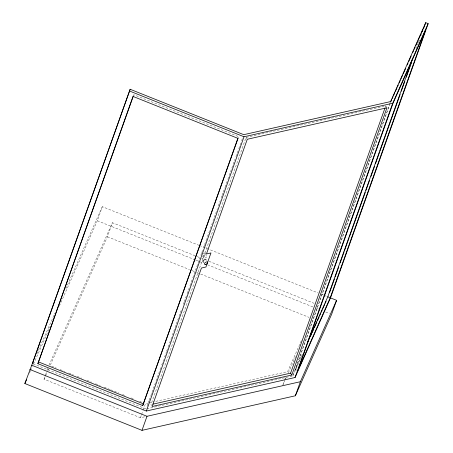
<?xml version="1.0" encoding="UTF-8"?>
<svg xmlns="http://www.w3.org/2000/svg" width="453" height="453" viewBox="0 0 453 453"><rect width="100%" height="100%" fill="white"/><g stroke="black" fill="none" stroke-linecap="round" stroke-linejoin="round"><path stroke-width="0.34" stroke-dasharray="2.27 1.7" d="M59.349 306.018L97.304 220.753L102.31 206.687L198.776 245.243M144.592 416.817L140.453 417.751L44.02 379.212L45.385 375.373M45.611 374.733L46.976 370.899M47.203 370.26L47.888 368.34M50.328 365.033L107.418 236.777L112.423 222.717L196.528 256.33M140.453 417.751L141.364 415.197M141.591 414.557L142.955 410.718M143.182 410.078L145.458 403.685L148.222 403.068M147.049 406.273L148.946 400.95M149.179 400.282L150.606 396.29M150.843 395.622L151.789 392.961M152.027 392.292L160.798 367.666M161.744 364.999L163.641 359.676M164.586 357.015L166.483 351.687M166.721 351.024L169.331 343.697M169.569 343.034L172.174 335.713M172.412 335.044L181.183 310.413M183.318 304.422L184.026 302.428M184.263 301.76L186.868 294.439M187.106 293.77L189.716 286.449M189.954 285.786L192.559 278.465M192.797 277.797L199.909 257.825M200.855 255.164L201.568 253.165M201.806 252.502L202.751 249.835M203.703 247.174L204.411 245.181M204.648 244.512L207.259 237.191M207.491 236.523L210.101 229.201M210.339 228.533L217.451 208.567M218.397 205.9L220.294 200.577M221.24 197.916L221.953 195.917M222.191 195.249L223.136 192.587M223.374 191.925L224.796 187.927M225.033 187.265L227.644 179.943M227.876 179.275L234.988 159.303M235.939 156.642L237.836 151.313M238.782 148.652L240.679 143.329M241.625 140.668L242.338 138.669M386.936 107.791L385.746 105.906L246.092 137.384L150.934 404.614L151.529 405.56M283.046 384.433L284.41 380.599M284.637 379.959L285.549 377.4M385.271 107.236L385.746 105.906M146.789 408.782L292.915 375.843L389.393 104.909M389.631 104.241L390.344 102.248M296.585 370.124L295.367 369.637L390.05 103.743M416.069 48.884L419.155 40.221M418.6 42.622L419.789 39.292M421.211 35.3L421.681 33.969M133.284 95.866L133.788 94.734L238.64 136.642L238.136 137.774M36.806 353.85L54.904 313.187M65.827 288.663L102.31 206.687M29.445 373.198L30.311 371.256M30.594 370.611L32.322 366.737M33.471 364.155L50.436 326.041M49.026 365.146L112.423 222.717M44.02 379.212L45.164 376.63M45.453 375.99L46.886 372.768M48.035 370.186L48.607 368.901M301.364 340.724L287.598 371.647L153.052 401.975M282.593 385.713L284.886 380.56M285.169 379.914L286.319 377.338M288.323 372.83L295.498 356.721M295.367 369.637L302.253 354.167M292.915 375.843L301.2 357.236M301.488 356.59L302.344 354.665M148.907 402.91L152.361 402.134M199.433 245.509L318.21 292.978M321.488 294.291L323.459 295.079M324.116 295.339L326.738 296.387M197.185 256.591L201.126 258.165M201.783 258.431L203.097 258.957M209.009 261.319L314.139 303.334M97.304 220.753L195.084 259.835M195.741 260.096L202.961 262.983M207.553 264.818L313.21 307.049M316.494 308.357L318.459 309.144M325.679 312.032L329.614 313.606M107.418 236.777L189.547 269.603M192.174 270.656L196.121 272.23M196.778 272.496L200.062 273.805M200.719 274.071L309.127 317.4M51.648 366.194L56.24 368.029M60.181 369.603L64.768 371.437M68.709 373.012L73.301 374.846M77.237 376.42L81.829 378.255M87.072 380.35L91.665 382.19M95.6 383.759L100.192 385.594M104.133 387.168L110.034 389.529M110.691 389.79L118.561 392.938M122.497 394.512L125.781 395.82M131.025 397.921L134.309 399.229M139.558 401.33L144.15 403.164M33.154 363.793L146.098 408.934M246.092 137.384L246.987 138.799M205.215 253.42L206.811 255.945A1.863 0.985 -32.3 0 1 204.756 258.125A1.863 0.985 -32.3 0 1 204.037 256.574A1.863 0.985 -32.3 0 1 206.811 255.945M202.638 256.302L203.595 257.819M203.187 253.454A1.863 0.985 -32.3 0 1 205.249 253.833A1.863 0.985 -32.3 0 1 202.763 255.651"/><path stroke-width="0.68" d="M330.492 297.887L336.596 300.328L331.585 314.393L295.356 395.78L141.987 430.35L24.847 383.532L31.744 365.226L130.158 89.269L243.759 134.671L390.577 101.58L425.712 22.65L428.153 23.624L330.492 297.887L295.045 377.519L146.359 411.035L31.744 365.226M130.158 89.269L32.497 363.533L33.358 361.596M37.876 363.663L133.029 96.432L237.882 138.341L142.729 405.571L37.876 363.663L133.312 96.07M142.729 405.571L238.165 137.978M146.359 411.035L244.014 136.772L392.706 103.256L428.153 23.624M141.987 430.35L146.999 416.284L300.367 381.715L336.596 300.328M291.777 375.022L386.936 107.791L247.281 139.269L206.449 253.952L210.968 252.933L205.956 266.998L201.438 268.017L152.129 406.5L291.777 375.022L290.588 373.136L385.033 107.905M295.045 377.519L392.706 103.256M307.706 341.919L327.796 296.789L412.745 58.211M422.241 31.557L422.949 29.558L421.228 33.426M329.71 292.253L334.45 278.94M335.163 276.942L338.719 266.959M340.141 262.961L344.172 251.647M344.642 250.316L349.15 237.666M349.625 236.336L365.265 192.4M365.979 190.402L369.535 180.419M370.956 176.421L374.512 166.438M375.458 163.776L379.489 152.457M379.965 151.126L400.112 94.547M401.296 91.217L404.852 81.229M406.273 77.237L410.305 65.917M410.78 64.586L411.488 62.593M423.578 28.641L425.712 22.65M295.356 395.78L300.367 381.715M330.237 297.763L425.39 30.532L392.966 103.386L297.808 370.616L330.237 297.763L327.796 296.789M24.847 383.532L26.574 379.654M390.809 101.761L391.669 99.83M392.247 98.539L393.108 96.608M393.68 95.317L394.829 92.735M395.401 91.449L397.122 87.582M397.7 86.291L398.272 85M399.133 83.069L400.282 80.487M400.854 79.201L402.575 75.328M403.153 74.043L405.735 68.239M407.168 65.017L408.028 63.08M408.6 61.795L411.188 55.991M412.621 52.769L413.481 50.832M414.053 49.541L415.203 46.965M415.775 45.674L417.496 41.806M418.074 40.515L420.656 34.717M310.345 336.698L311.483 334.133M312.055 332.847L313.77 328.997M314.342 327.717L316.913 321.941M317.485 320.656L319.195 316.806M319.767 315.52L320.628 313.595M321.2 312.315L322.338 309.744M322.91 308.465L324.625 304.614M325.197 303.329L326.052 301.404M153.001 404.15L290.588 373.136M129.405 90.962L244.014 136.772M38.63 361.964L143.482 403.872M29.853 369.467L146.999 416.284M203.091 261.942A1.863 0.985 -32.3 0 1 204.122 259.903A1.863 0.985 -32.3 0 1 206.2 260.13M203.691 262.1A1.863 0.985 -32.3 0 1 203.352 262.061M205.594 264.427A1.863 0.985 -32.3 0 0 207.644 262.247A1.863 0.985 -32.3 0 0 204.875 262.87A1.863 0.985 -32.3 0 0 205.594 264.427"/></g></svg>
